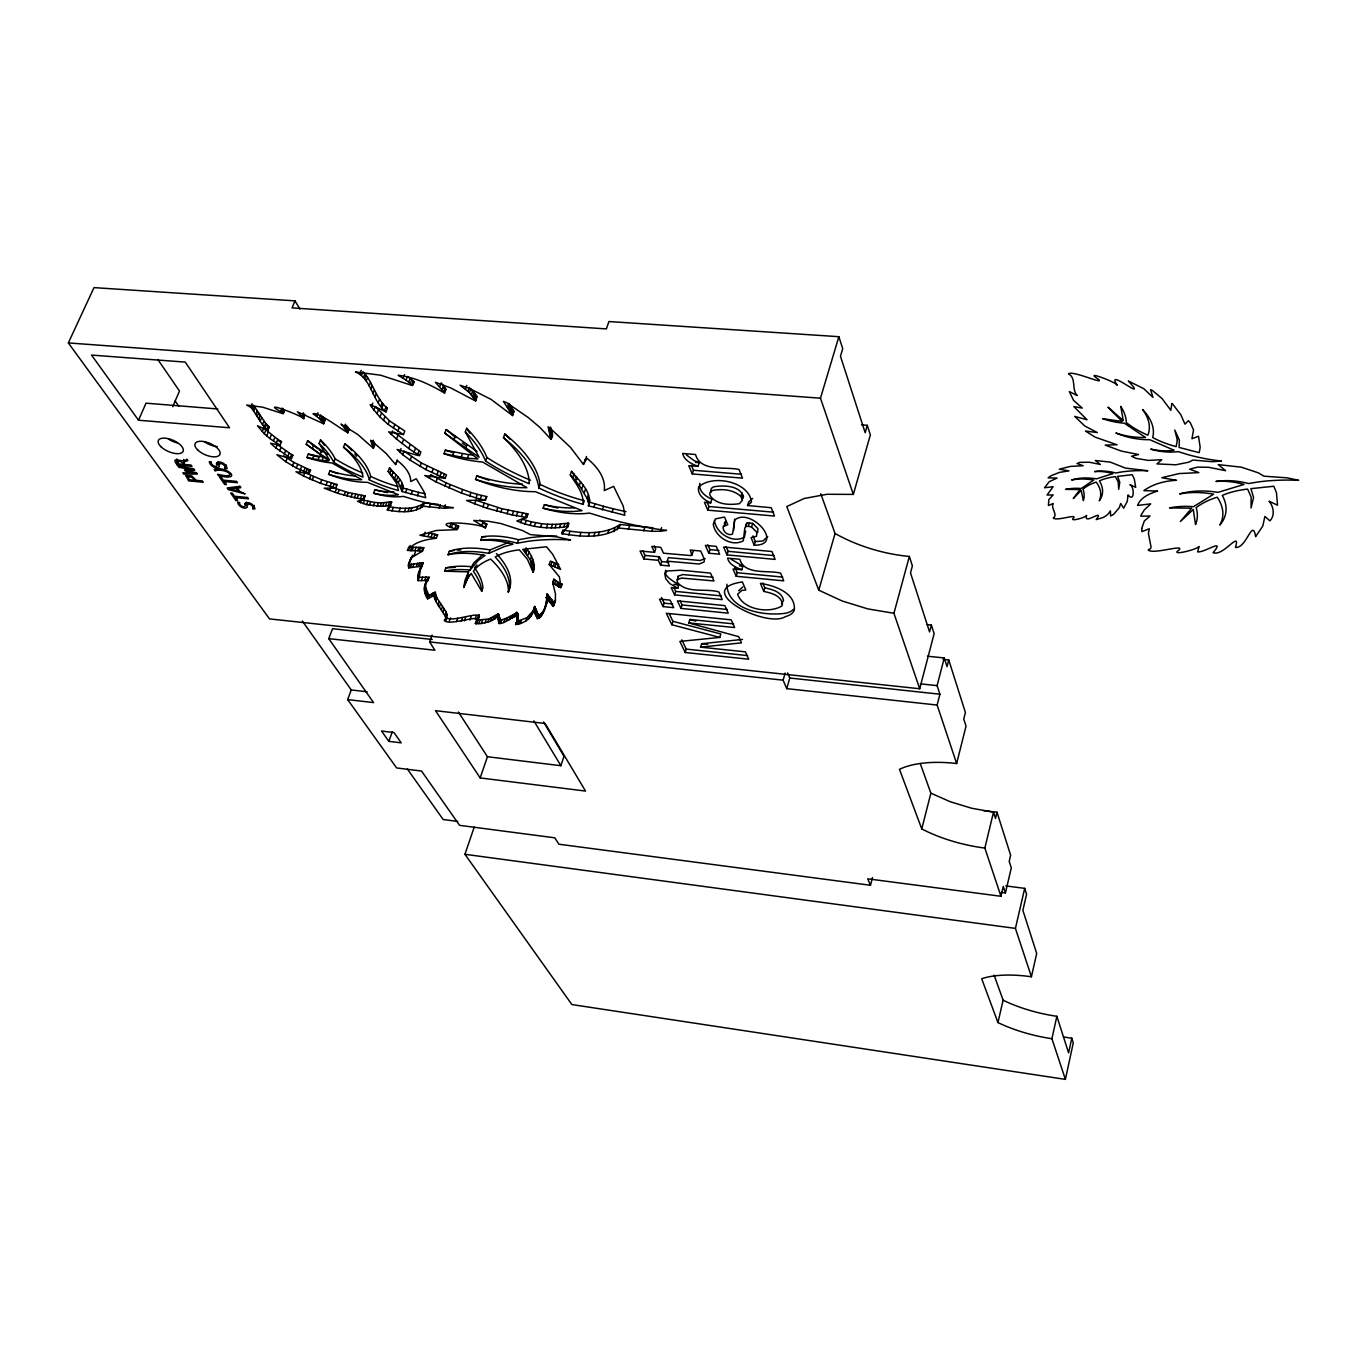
<?xml version="1.0" encoding="UTF-8"?>
<svg xmlns="http://www.w3.org/2000/svg" width="1367" height="1367" viewBox="0 0 1367 1367"><rect width="100%" height="100%" fill="white"/><g stroke="black" fill="none" stroke-linecap="round" stroke-linejoin="round"><path stroke-width="1.5" d="M665.883 570.227C660.927 578.053 688.319 587.417 673.931 584.29M745.664 531.131L744.4 537.18C732.763 543.81 716.12 533.301 714.411 520.519M734.626 519.17L733.635 530.481M418.046 580.633L419.276 577.301L429.153 577.216L427.922 580.565L418.046 580.633L418.422 573.303L422.078 566.194L408.682 567.869L408.477 564.468L412.561 555.173M510.062 439.285A116.11 56.987 21.7 0 0 504.782 434.022L503.466 437.645A117.613 57.448 21.5 0 1 538.82 487.968A130.566 67.923 20.1 0 0 583.077 504.286C583.931 493.197 575.951 483.713 570.278 474.913L571.526 471.307C579.01 480.825 593.158 492.393 588.425 505.79L624.839 515.274L623.249 506.132L613.646 486.362L604.231 490.582C606.145 477.561 596.422 466.027 587.007 458.304L583.453 464.472L570.569 447.453L549.91 427.991L548.116 426.76L550.986 439.337L540.187 427.683L528.448 417.687L506.679 402.684L503.381 401.402L512.557 415.568L491.095 399.403L469.086 388.245L460.081 385.221L469.377 392.551L475.648 401.044L450.888 387.989L435.424 382.264L444.6 393.064L445.984 389.39L441.216 382.811L439.815 386.485M419.276 577.301L420.746 566.98L418.422 573.303M408.682 567.869L409.741 561.102L412.116 557.275L422.523 551.055L423.787 547.671L408.733 547.039L407.469 550.423L422.523 551.055M537.094 618.755L537.983 614.125L534.565 606.452L533.933 610.28C539.35 631.742 547.671 602.317 546.988 594.03L554.404 603.018L555.549 600.01L553.259 606.384L545.826 597.413M544.459 610.383L547.501 599.207L546.339 602.591M507.413 407.127L508.763 403.453L513.941 411.279L512.557 415.568M516.436 623.198C520.263 606.794 506.251 625.283 498.596 623.403L499.741 620.105C510.831 619.131 524.176 602.779 515.598 624.514C523.561 623.677 532.464 618.38 533.403 609.819M427.615 598.831L428.828 595.516L435.236 592.219L434.022 595.534L427.615 598.831C422.693 592.219 423.616 583.162 429.153 577.216M428.828 595.516L425.65 587.485L425.684 583.008M560.521 587.913L561.683 584.495L553.874 579.164L552.695 582.581L559.035 587.109L561.051 587.229L559.393 576.857L549.175 564.554L550.354 561.102L558.556 564.503L557.377 567.954M588.425 505.79L589.912 499.963M534.189 608.845L534.565 606.452M699.853 483.252C698.076 490.89 705.645 496.597 711.882 499.177L710.72 502.834L704.432 502.287L707.816 510.164L774.491 516.043L771.227 507.721L747.544 505.534L748.689 501.86L752.636 498.408M498.596 623.403L499.929 618.943L498.357 613.698L488.873 618.978L476.177 620.191M499.741 620.105L499.929 618.943M224.94 468.437C226.563 464.079 216.123 460.645 219.369 466.694C216.533 469.923 209.715 465.669 209.254 461.67L211.321 461.841C210.159 465.993 219.677 468.932 216.482 463.157C219.711 459.808 226.751 464.267 227.11 468.625L224.94 468.437L226.375 465.036M553.259 606.384L555.361 599.874L555.48 593.962L552.695 582.581M498.357 613.698L497.195 617.03L490.223 621.421L481.321 623.557L475.015 623.489C488.173 610.707 449.384 627.299 444.207 620.345L446.103 618.773L445.539 616.654L435.663 601.172L434.022 595.534M477.732 620.105C486.584 607.102 451.383 624.309 445.403 617.081M463.703 587.468L468.83 575.114L463.703 587.468L465.105 580.001L468.727 571.884L444.634 571.201L445.864 567.835L455.16 567.39M464.9 584.119L468.505 571.355M252.861 508.78C254.467 504.611 244.385 501.296 247.41 507.089C244.625 510.096 238.046 506.132 237.585 502.236L239.601 502.424C238.422 506.371 247.649 509.225 244.659 503.705C247.837 500.561 254.621 504.713 254.98 508.968L252.861 508.78L254.228 505.431M474.229 827.086L464.934 854.29L571.867 1004.557L1065.389 1079.383L1073.266 1042.918L1071.779 1038.202L1063.441 1036.972M1071.779 1038.202L1068.601 1052.88L1056.862 1016.296A76.039 29.083 13 0 1 1003.122 1000.183L994.082 975.081M1065.389 1079.383L1051.924 1038.715L1056.862 1016.296M1051.924 1038.715A76.364 28.587 13.1 0 1 997.944 1022.55L981.694 978.755A76.364 28.587 13.1 0 1 1031.419 976.756L1036.699 953.448L1022.875 910.319L1026.583 894.326L1024.703 888.362L1005.804 885.901M1031.419 976.756L1015.425 928.398L1024.703 888.362M997.944 1022.55L1003.122 1000.183M1001.208 892.378L1005.411 892.924L1011.307 867.925L1009.205 861.347L1010.64 855.264L997.004 812.22L983.249 810.563M302.329 621.011L351.268 689.959L347.645 699.579L396.635 767.946L421.549 771.056L459.585 825.343L554.78 837.817L558.864 844.208L870.471 885.269L867.72 878.827L1000.952 896.274L1003.275 886.431L1005.411 892.924M997.004 812.22L995.501 818.44L993.501 812.203L971.595 808.222L950.287 801.745L930.876 793.168L920.35 763.794M1000.952 896.274L984.855 848.053L993.501 812.203M984.855 848.053A89.163 39.096 13.8 0 1 921.768 828.932L899.469 769.313A89.163 39.096 13.8 0 1 956.644 763.521L966.025 726.116L963.752 719.042L965.41 712.515L948.749 659.936L943.076 659.355M743.135 498.015L743.511 496.546C739.803 485.319 723.707 485.165 713.967 486.755A11.056 5.758 18 0 0 711.336 492.035M921.768 828.932L930.876 793.168M956.644 763.521L937.13 705.047L939.915 694.214L937.096 685.636L944.255 657.954L927.373 656.211M948.749 659.936L947.023 666.618L944.255 657.954M299.886 309.027L295.016 300.86L93.998 287.617L68.35 342.929L269.521 618.909L919.701 688.763L934.139 633.69L931.371 625.061L927.151 624.634M870.471 885.269L872.488 877.563M931.371 625.061L929.56 631.896L910.507 572.91L912.387 565.904L909.363 556.437A105.208 56.525 15.6 0 1 835.066 533.489L820.764 493.743M919.701 688.763L893.933 613.287L909.363 556.437M893.933 613.287L867.891 608.913L842.311 601.036L818.765 590.168L786.777 506.559L804.309 498.459L827.018 494.273L853.333 494.41L870.369 434.894L867.293 425.325L861.5 424.881M937.13 705.047L786.726 688.643L789.784 678.015L787.631 672.923M818.765 590.168L835.066 533.489M867.293 425.325L865.174 432.707L840.466 356.257L842.721 348.688L838.86 336.692L608.93 321.535L606.367 328.9L292.06 307.9L295.016 300.86M786.726 688.643L783.103 680.168L785.171 673.06M853.333 494.41L820.473 398.19L838.86 336.692M763.794 591.433L760.428 583.35C774.303 585.537 795.884 592.646 794.347 610.024A30.552 14.952 16.8 0 1 785.461 616.585C766.955 628.991 690.318 589.655 742.349 581.915L745.801 589.98L741.717 590.493L737.616 594.252C742.947 609.802 769.16 613.868 781.958 605.923L782.471 603.924C781.001 595.414 771.022 592.919 763.794 591.433L764.837 587.895L762.837 583.025M726.902 584.239C727.193 610.502 765.64 616.62 786.486 613.082A30.518 14.986 16.8 0 0 793.561 609.323M747.048 522.997L744.793 528.294L743.306 540.785C731.653 547.398 715.009 536.923 713.266 524.142L715.471 518.879L724.51 517.051L727.774 524.808L723.297 526.107C721.947 530.994 727.859 536.308 732.507 534.104L734.745 520.007C750.483 506.61 785.529 545.501 754.191 545.194L751.081 537.59L756.566 536.24L756.771 532.156L751.542 527.047L752.653 523.407L747.048 522.997L745.904 524.655M742.486 639.431L701.63 643.72L700.57 647.138L745.425 651.854L748.706 659.219L685.192 652.486L679.86 641.413L719.794 637.415L720.836 633.98L672.906 621.319L669.232 613.646M741.837 569.731C736.249 567.595 728.97 564.588 727.603 558.129L739.803 559.274C744.537 575.558 768.664 569.817 780.642 573.166L783.735 580.855L736.181 576.276L733.054 568.997L741.837 569.731L742.913 566.16L730.918 559.12M754.191 545.194L755.285 541.571L752.961 535.864M745.938 526.637L748.347 526.261L749.458 522.621M736.181 576.276L737.274 572.739L734.933 567.271M727.005 554.899L723.639 547.039L771.945 551.516L775.123 559.411L727.005 554.899L728.115 551.328L726.099 546.595M740.846 496.443C733.583 489.608 722.22 488.634 712.805 490.428A11.073 5.741 18 0 0 710.174 495.691C716.24 504.713 729.636 505.226 739.41 503.671L742.384 500.219L740.846 496.443L741.991 492.769M742.161 499.297L743.306 495.623M708.824 553.208L705.372 545.348L716.205 546.356L719.623 554.216L708.824 553.208L709.951 549.637L707.884 544.92M700.57 647.138L741.461 642.866L738.71 636.68L688.763 622.942L689.839 619.49L733.618 623.865M685.192 652.486L686.251 649.103L681.808 639.859M724.766 525.048L725.894 521.408L724.425 522.484L724.647 526.124M705.184 558.522L700.194 560.487L668.326 557.651L667.199 561.171L669.437 565.972L660.569 565.118L658.313 560.333L643.857 558.949L640.029 550.986L654.554 552.353L651.769 546.458L660.722 547.296L663.473 553.191L690.369 555.549L691.839 555.207L693.359 550.713M707.816 510.164L708.96 506.525L706.944 501.792M719.794 637.415L671.829 624.736L672.906 621.319M680.971 608.4L677.417 600.865L724.92 605.615L728.269 613.168L680.971 608.4L682.048 604.949L680.288 601.172M678.835 584.615L677.793 588.271L671.163 587.622L674.597 594.884L722.254 599.617L718.854 591.928C705.919 588.032 686.815 594.081 677.229 582.137L677.981 576.344L682.748 574.567L712.976 577.216M674.597 594.884L675.708 591.415L673.982 587.776M663.08 606.606L659.458 599.088L670.12 600.147L673.692 607.666L663.08 606.606L664.191 603.155L661.474 597.499M660.569 565.118L661.696 561.598L659.441 556.796L645.002 555.429L642.712 550.645M686.354 454.903L694.18 460.662L699.203 462.661L698.024 466.369C691.873 464.045 684.149 460.525 682.646 453.468L695.547 454.51C700.331 472.247 726.082 466.403 739.017 469.479L742.503 478.142L692.283 473.939L693.462 470.248L691.36 465.31M654.554 552.353L655.699 548.816L654.315 545.86M658.313 560.333L659.441 556.796M643.857 558.949L645.002 555.429M651.751 531.319L652.913 527.765L620.14 524.501C603.718 535.539 581.385 533.198 562.879 530.054L561.666 533.574C580.189 536.718 602.505 539.076 618.961 528.055L651.751 531.319L660.432 531.233L661.594 527.645M643.703 530.874L644.865 527.303M458.406 712.053L487.438 756.737L560.897 765.708L564.007 756.241L543.553 721.998M628.359 529.473L629.538 525.919M617.132 529.661L618.311 526.107M618.961 528.055L620.14 524.501M607.768 533.403L608.947 529.866M613.68 531.66L614.86 528.123M598.182 535.386L599.378 531.848M611.989 512.369L613.185 508.797L626.035 511.685M588.374 536.12L589.57 532.6M602.334 509.857L603.548 506.286L613.185 508.797M593.876 535.898L595.072 532.378M579.779 535.967L580.958 532.447M593.774 507.362L594.987 503.791M546.168 604.641L547.313 601.275M545.587 606.555L546.749 603.189M548.355 600.216L549.517 596.832M548.782 600.694L549.927 597.311M554.609 583.948L555.788 580.531M583.077 504.286L584.29 500.715A130.463 68.042 20.1 0 1 540.068 484.396A117.528 57.551 21.5 0 0 504.782 434.022M550.303 602.591L551.448 599.224M556.369 585.349L557.531 581.932M551.055 603.548L552.217 600.164M588.699 503.534L587.161 498.528L588.374 494.939M557.668 586.238L558.83 582.82M552.046 604.966L553.191 601.583M559.035 587.109L560.197 583.692M588.203 501.672L589.416 498.101M553.755 605.718L554.899 602.334M561.051 587.229L562.213 583.812M526.654 517.444L512.249 514.983L487.096 508.268L474.657 503.774L475.921 500.271L501.997 508.763L527.884 513.924L526.654 517.444L516.829 520.93C531.438 527.252 547.945 529.183 563.717 527.047L564.93 523.527L568.997 523.322L567.783 526.842L561.666 533.574M534.753 612.091L535.898 608.742M524.911 551.345L526.107 547.894C531.114 554.575 536.496 563.888 533.198 572.363L530.293 559.821L522.724 549.363L546.492 546.766L552.729 554.353L560.607 569.39L550.867 565.152L552.046 561.7M535.112 612.997L536.257 609.648M535.283 613.441L536.428 610.092M562.64 534.036L563.836 530.533M587.161 498.528L579.3 485.473L580.548 481.868M535.505 614.313L536.667 610.964M535.864 615.218L537.026 611.869M480.159 777.926L435.509 710.669L545.16 723.485L585.52 791.066L480.159 777.926L487.438 756.737M563.717 527.047L566.827 526.363L568.04 522.843M553.293 566.228L554.472 562.777M536.496 616.585L537.641 613.236M536.838 617.474L537.983 614.125M554.951 566.861L556.147 563.426M581.795 488.771L583.043 485.182M537.744 618.687L538.888 615.338L542.118 612.894L545.621 607.016M538.701 618.277L539.845 614.945M539.35 617.696L540.495 614.364M546.51 597.84L547.671 594.457M540.973 616.244L542.118 612.894M568.775 534.941L569.988 531.438M542.221 614.62L543.383 611.271M547.398 598.797L548.543 595.397M543.229 612.894L544.391 609.528M553.054 584.393L553.874 579.164M584.273 492.701L585.503 489.113M555.002 527.867L556.215 524.364L564.93 523.527M579.3 485.473L572.807 477.544L574.055 473.939M525.782 621.045L526.927 617.713L533.591 610.297M559.462 527.577L560.675 524.074M575.678 480.842L576.925 477.237M528.944 618.585L530.088 615.253M531.08 616.073L532.241 612.724M583.453 464.472L585.486 459.244L584.7 460.85M532.429 613.646L534.309 608.042M585.281 460.132L586.546 456.493M533.933 610.28L535.095 606.914M534.241 611.169L535.386 607.819M514.368 616.654L515.53 613.322M515 616.073L516.589 612.074M515.906 615.868L517.068 612.536M546.492 527.799L547.706 524.279L556.215 524.364M516.282 616.329L517.427 612.997M532.874 568.347L534.053 564.913M516.521 617.201L517.666 613.868M516.692 617.645L517.854 614.313M533.164 570.62L534.36 567.185M516.88 618.089L518.025 614.757M516.965 618.516L518.127 615.184M516.982 619.336L518.144 616.004M515.598 624.514L517.922 619.166M516.008 623.865L518.298 617.269M516.897 624.394L518.042 621.062L526.927 617.713M551.243 527.867L552.456 524.364M518.657 624.035L519.802 620.703M520.28 623.574L521.425 620.242M660.432 531.233L666.6 530.413A245.154 132.257 20.1 0 1 606.401 518.23L589.519 513.086A75.783 38.191 20.2 0 1 543.126 508.199L544.374 504.662A73.972 37.319 20.3 0 0 574.413 507.875M503.757 622.344L504.919 619.029M527.85 555.361L529.063 551.926M506.2 621.404L507.362 618.089M540.512 527.235L541.742 523.732L547.706 524.279M508.9 620.122L510.045 616.807M530.293 559.821L531.49 556.386M510.13 619.422L511.292 616.09M512.181 618.226L513.343 614.911M531.49 562.726L532.686 559.291M513.428 617.525L514.59 614.193M532.105 565.084L533.301 561.649M303.166 417.687L304.602 414.15L303.782 418.661L297.408 411.826L323.689 423.787L319.246 418.422L313.009 413.757C321.655 411.382 363.605 447.829 341.032 424.095L357.744 434.467L373.379 448.325L370.662 440.277L371.875 441.08L386.212 453.554L395.593 464.541L397.319 460.542C403.812 465.634 410.732 472.709 410.732 481.509L416.286 478.74L423.992 491.693L425.786 497.725L402.052 491.539L398.361 482.927L388.16 471.325L389.492 467.822C394.773 474.315 406.324 482.09 402.052 491.539M396.943 461.038L397.301 459.995L395.593 464.541M530.208 525.355L531.438 521.852L541.742 523.732M498.767 622.258L497.759 618.004L498.921 614.689M498.22 619.319L499.382 616.004M477.032 564.981A107.292 49.69 18.9 0 0 474.571 567.92A95.4 43.129 20.9 0 1 482.927 587.913L481.731 591.262A95.468 43.043 20.9 0 0 473.358 571.303A107.361 49.588 18.8 0 1 490.633 559.103A89.744 40.907 20.6 0 1 508.302 592.15L509.481 588.784A89.675 40.976 20.6 0 0 509.481 585.486M498.682 621.028L499.844 617.713M499.348 623.489L500.51 620.174M534.377 526.278L535.591 522.775M500.578 623.284L501.723 619.986M526.073 552.849L527.286 549.397M484.943 622.976L486.122 619.678M520.81 522.69L522.04 519.187L531.438 521.852M551.191 437.543L552.473 433.886L550.559 427.153L549.261 430.81M550.986 439.337L552.473 433.886M551.345 438.841L552.644 435.184M487.711 622.275L488.873 618.978M525.612 517.119L526.842 513.616M526.073 517.751L527.884 513.924M485.832 536.701A57.397 26.862 19.8 0 0 481.987 536.872L480.74 540.324A58.832 27.511 19.7 0 1 517.341 543.212L518.554 539.76L528.961 537.863A173.677 80.499 18.1 0 1 556.677 536.018M490.223 621.421L491.385 618.106M524.979 524.005L526.21 520.502M538.82 487.968L540.068 484.396M492.564 620.43L493.726 617.115M494.751 619.336L495.913 616.021M475.972 622.668L477.134 619.371M477.613 618.157L478.792 614.86M475.819 623.745L476.98 620.447M477.237 621.131L479.219 614.911M476.673 623.83L477.835 620.533M516.418 515.82L517.666 512.317M478.775 623.813L479.937 620.515M481.321 623.557L482.5 620.259M549.619 432.16L550.918 428.503M521.493 516.487L522.741 512.984M550.303 434.843L551.602 431.186M550.405 435.492L551.704 431.835M507.02 513.753L508.268 510.25M469.94 620.105L471.119 616.807M475.135 619.046L476.314 615.748M512.249 514.983L513.496 511.48M461.345 621.302L462.524 618.004M500.732 512.266L501.997 508.763M464.404 620.874L465.583 617.594M453.998 550.542A72.554 33.321 19.7 0 0 449.299 551.362L448.051 554.763A71.443 32.825 19.7 0 1 488.856 553.362L490.087 549.927L508.883 542.238M449.35 621.114L450.529 617.833M444.634 571.201A70.486 31.919 19.6 0 1 469.958 570.073L473.614 563.05L482.876 554.558M449.709 526.876L450.99 523.424L457.825 525.731L458.646 526.107L457.381 529.559C422.523 519.392 479.373 522.809 485.148 527.867L486.806 524.108L479.766 519.99M465.344 583.606L466.557 580.257M485.148 527.867L486.806 524.108M456.612 621.472L457.791 618.192M496.529 511.121L497.793 507.618M442.976 612.16L444.155 608.879L436.876 597.875L435.236 592.219M484.619 500.202L486.737 496.58L485.473 500.1L466.472 500.442L474.657 503.774M482.927 506.849L484.191 503.364M444.924 615.338L446.12 612.04L444.155 608.879M445.539 616.654L446.12 612.04M445.181 620.003L446.736 613.373M445.813 619.456L447.009 614.227M445.813 620.738L446.992 617.457M487.096 508.268L488.361 504.765M485.558 527.577L481.714 525.441L482.961 521.989M508.353 408.562L509.686 404.888M445.146 478.382L425.838 469.633L410.185 460.149L402.667 454.664L404.017 451.127L421.378 462.969L446.462 474.862L445.146 478.382L424.744 475.511L436.005 481.936L461.345 493.026L476.024 497.913L477.305 494.41L486.737 496.58M437.936 604.846L439.132 601.548M388.826 741.341L381.53 731.037L393.969 732.541L401.197 742.845L388.826 741.341L392.312 731.789M509.447 409.98L510.797 406.307M509.925 410.681L511.258 407.024M439.354 607.119L440.55 603.821M510.865 412.116L512.198 408.443M476.024 497.913L480.244 499.04L481.526 495.52M511.6 413.517L512.933 409.861M432.211 639.466L332.54 628.717L328.746 638.645L434.911 650.231L429.614 641.926L432.057 635.177M441.319 609.887L442.515 606.589M512.608 414.936L513.941 411.279M428.606 598.011L429.819 594.696M454.835 528.687L456.1 525.253M431.408 596.354L432.621 593.039M456.561 529.183L457.825 525.731M428.059 536.377L429.323 532.976L437.594 534.873L436.329 538.273L419.891 535.249L436.398 530.464L456.732 529.661L458.646 526.107M543.126 508.199A74.04 37.251 20.3 0 0 582.017 510.592L535.334 491.676A95.075 48.153 21.1 0 1 475.511 479.39L476.81 475.836A97.006 49.246 21.3 0 0 522.382 484.106M469.701 495.982L470.983 492.479L477.305 494.41M433.493 595.704L434.706 592.389M434.125 596.371L435.338 593.073M434.33 598.062L435.543 594.748M434.603 598.934L435.817 595.619M503.466 437.645A116.195 56.884 21.7 0 1 529.268 483.747A146.713 76.706 20.5 0 1 485.593 461.055L486.908 457.484A124.226 60.37 22.2 0 0 466.643 428.281L465.31 431.904L479.099 457.262L444.788 433.151L446.155 429.563L477.032 451.486M435.663 601.172L436.876 597.875M425.53 584.239L426.76 580.907M424.197 588.716L425.41 585.384M424.454 586.34L427.666 579.164M424.419 590.817L425.65 587.485M461.345 493.026L462.627 489.523L446.12 482.91L430.759 474.674L429.443 478.194M425.086 593.005L426.299 589.69M425.735 595.192L426.965 591.894M451.418 527.474L452.682 524.039M426.76 597.447L427.974 594.132M757.66 532.6L757.882 528.516L752.653 523.407M417.96 576.071L419.208 572.739M421.617 566.878L423.326 562.845L409.929 564.52M465.583 448.444L466.916 444.856M417.806 578.924L419.037 575.592M438.38 504.372L424.488 502.748C414.577 510.352 400.155 508.541 388.621 506.627L387.305 510.045C398.839 511.959 413.261 513.804 423.189 506.217L444.155 508.302L445.437 504.833M433.766 537.624L435.031 534.207M421.429 580.445L422.659 577.113M468.71 454.681L445.317 450.17L443.985 453.724L467.394 458.253L468.71 454.681L472.931 454.955M424.829 580.24L426.06 576.908M423.873 535.625L425.154 532.207M412.817 567.015L414.064 563.665M419.327 550.662L420.592 547.278M475.374 399.694L476.741 396.02L469.257 387.493L467.89 391.167M475.613 400.394L476.741 396.02M475.648 401.044L476.98 396.72M444.822 486.413L446.12 482.91M421.634 551.533L423.787 547.671M416.491 566.365L417.738 563.016M439.046 508.028L440.328 504.56M418.507 566.211L419.754 562.845M448.957 488.07L450.256 484.55M420.523 566.041L421.771 562.691M431.22 536.958L432.485 533.54M461.089 457.33L462.405 453.759M436.005 481.936L437.32 478.433M469.377 392.551L470.761 388.877M410.613 550.73L411.86 547.347M412.065 550.73L413.33 547.347M439.969 476.263L441.285 472.743M453.724 439.747L455.074 436.158M429.255 507.123L430.537 503.671M471.307 394.704L472.674 391.03M408.477 564.468L410.937 557.719M408.357 566.109L409.604 562.76M414.885 550.611L416.149 547.227M472.692 396.105L474.059 392.432M414.098 555.515L415.363 552.148M443.113 477.459L444.429 473.939M473.272 396.823L474.639 393.149M410.373 567.442L411.621 564.093M473.768 397.541L475.135 393.867M452.614 455.843L453.929 452.289M474.264 398.258L475.631 394.585M417.789 550.593L419.054 547.21M416.576 509.806L417.858 506.354M431.869 472.521L433.185 469.001M420.165 508.627L421.463 505.175M465.463 389.117L466.848 385.443M422.164 507.277L423.462 503.825M423.189 506.217L424.488 502.748M408.955 548.851L410.22 545.467M436.893 474.93L438.209 471.41M407.981 511.514L409.28 508.063M425.838 469.633L427.17 466.113M410.664 511.155L411.963 507.704M417.448 495.828L418.746 492.359L425.427 493.863M442.156 389.356L443.54 385.699M417.67 454.374L419.02 450.837M402.667 454.664L397.113 449.47L417.482 455.365L419.498 455.536L420.848 451.981L393.969 432.092M443.762 391.526L445.164 387.869M405.555 492.547L406.87 489.078M399.027 511.6L400.326 508.165M420.045 466.489L421.378 462.969M404.495 511.685L405.811 508.234M411.159 494.188L412.458 490.719L418.746 492.359M387.955 510.352L391.338 501.774L390.672 505.534L387.305 510.045M398.361 482.927L399.694 479.441M410.185 460.149L411.535 456.612M400.651 486.755L401.983 483.269M419.498 455.536L414.03 452.067L415.38 448.513M391.936 510.95L393.252 507.516M401.573 488.822L402.889 485.336M402.035 490.035L403.35 486.567M332.796 487.643L348.192 492.547L365.092 495.931L363.759 499.365L357.488 501.313L366.612 504.645L380.214 506.268L381.53 502.834L391.338 501.774M392.021 475.186L393.354 471.683M380.214 506.268L382.606 506.268L383.922 502.834M394.653 478.194L396.003 474.708M382.606 506.268L385.426 506.063L386.741 502.629M396.498 480.364L397.831 476.861M414.03 452.067L408.733 448.496L410.083 444.941M385.426 506.063L388.091 505.687L389.407 502.253M408.733 448.496L396.515 439.08L397.882 435.526M373.345 505.875L374.661 502.458L381.53 502.834M403.436 434.603L404.803 431.049L389.458 420.797L375.429 406.546L374.011 410.134L379.992 417.038L388.074 424.368L403.436 434.603L388.604 431.835L396.515 439.08M377.189 506.234L378.505 502.8M389.954 473.033L391.287 469.53M402.001 443.557L403.368 440.003M399.677 452.101L401.027 448.564M363.417 499.57L365.092 495.931M363.178 503.757L364.493 500.322L374.661 502.458M410.305 383.461L411.706 379.804L407.451 376.472L406.033 380.111L412.663 385.511L414.081 381.854L411.706 379.804M393.406 428.059L394.79 424.488M391.27 434.518L392.654 430.964M411.997 384.793L413.398 381.154M361.503 375.31L362.956 371.67C373.191 382.401 375.771 398.583 387.391 408.272L385.99 411.86C372.2 401.42 371.944 379.086 355.471 371.927L380.727 375.224L412.065 385.46L414.081 381.854M366.612 504.645L367.945 501.228M444.155 508.302L453.4 507.653A157.427 78.5 22.1 0 1 414.423 499.724L403.333 496.358A49.793 23.786 21.9 0 1 373.567 493.214L374.9 489.762A48.614 23.256 22 0 0 393.816 491.847M397.831 431.118L399.215 427.546M369.346 505.243L370.662 501.826M403.145 378.266L404.564 374.609M335.752 488.002L320.408 483.286L303.525 475.989L304.909 472.572L321.758 479.851L337.102 484.567L335.752 488.002L324.15 488.19L337.871 493.35L357.129 498.323L358.462 494.888M388.074 424.368L389.458 420.797M357.129 498.323L360.41 498.75L361.742 495.315M360.41 502.885L361.742 499.468L364.493 500.322M388.16 471.325L396.276 482.927L398.549 490.548A84.925 41.403 22 0 1 369.329 479.868L370.662 476.399A77.543 36.294 22.7 0 0 344.877 443.694L343.493 447.197A76.535 35.781 22.7 0 1 362.973 477.117A95.143 46.495 22.2 0 1 333.787 462.319A81.883 38.003 23 0 0 319.109 443.455L320.51 439.952A81.832 38.071 23.1 0 1 335.154 458.834A95.075 46.581 22.3 0 0 362.785 473.016M360.41 498.75L363.075 499.16L364.408 495.725M408.699 382.077L410.117 378.437M346.859 495.982L348.192 492.547M381.906 407.742L383.307 404.154M379.992 417.038L381.393 413.466M350.977 496.956L352.31 493.521M384.623 410.493L386.024 406.888M371.995 443.728L373.362 440.191M372.627 445.454L373.994 441.917M372.73 445.864L374.114 442.344L374.934 444.48L373.379 448.325M383.426 420.438L384.828 416.85M373.379 447.18L374.746 443.643M354.395 497.776L355.745 494.341M378.215 402.838L379.633 399.249M344.091 495.23L345.441 491.795M377.002 413.603L378.403 410.015M380.709 406.341L382.128 402.752M370.833 389.544L372.251 385.921M332.882 487.233L334.231 483.815M372.901 393.73L374.319 390.125M335.103 492.428L336.453 488.993M374.951 397.25L376.369 393.645M374.011 410.134L371.431 406.648L372.849 403.06M337.871 493.35L339.221 489.933M345.373 429.528L346.791 425.991L349.081 429.153L347.696 433.083M345.714 429.99L347.133 426.453M373.567 493.214A48.648 23.205 22 0 0 398.395 494.717L367.398 482.312A62.164 29.732 22.5 0 1 328.576 474.281L329.943 470.829A63.378 30.382 22.6 0 0 355.369 476.024M333.787 462.319L335.154 458.834M346.398 430.895L347.816 427.358M366.185 381.051L367.62 377.429M325.944 485.234L327.294 481.799M346.962 431.784L348.363 428.264M347.679 432.69L349.081 429.153M369.09 386.024L370.525 382.418M330.113 486.515L331.463 483.081M329.601 490.394L330.951 486.96M359.726 373.994L361.178 370.354M320.408 483.286L321.758 479.851M363.451 377.446L364.904 373.823M343.92 427.717L345.321 424.18M344.604 428.623L346.005 425.086M364.647 378.898L366.083 375.259M303.525 475.989L295.938 471.769L309.147 473.648L310.531 470.197L293.82 462.422L283.789 455.877M309.42 478.928L310.805 475.511M318.015 459.876L319.4 456.407L323.449 457.005L322.065 460.491L306.943 457.535L308.327 454.066L319.4 456.407M319.109 443.455L329.413 459.842L320.322 454.117L321.706 450.632L307.643 440.738L306.242 444.224L328.798 460.935L322.065 460.491M312.172 480.022L313.539 476.587M321.535 420.66L322.954 417.123L321.997 416.234L320.579 419.772M321.946 421.121L322.954 417.123M322.304 421.566L323.723 418.046M322.646 422.027L323.364 417.584M320.322 454.117L312.274 448.496L313.675 445.01M322.475 422.984L323.894 419.447L325.107 420.25L323.689 423.787M309.147 473.648L303.679 471.376L305.063 467.941M323.432 422.933L324.85 419.396L324.064 418.49M323.62 423.377L324.85 419.396M305.712 472.264L307.097 468.83M312.547 458.919L313.932 455.45M307.797 473.033L309.181 469.599M316.597 416.234L318.033 412.697M303.679 471.376L296.314 467.924L297.698 464.472M319.246 418.422L320.681 414.885M300.33 469.804L301.714 466.369M299.1 473.529L300.484 470.094M296.314 467.924L285.771 461.704L287.173 458.253M287.788 456.441L289.189 452.99L277.347 444.531L275.929 448L291.461 458.697L292.863 455.245L289.189 452.99M290.231 457.945L291.649 454.493M292.418 465.857L293.82 462.422M284.216 454.117L285.618 450.666M302.039 416.32L303.474 412.783M277.774 439.388L281.517 441.644L280.098 445.112L276.356 442.857L277.774 439.388L263.677 428.076L262.242 431.562M279.671 450.905L281.072 447.453M276.356 442.857L269.812 438.499L271.23 435.031M281.739 412.492L280.662 411.621L282.115 408.101L283.191 408.972L281.739 412.492C285.002 416.457 285.225 404.598 282.866 413.347M273.383 440.875L274.801 437.406M264.241 426.931L265.676 423.445L253.425 405.042L251.955 408.545L262.481 424.693L267.847 430.468L269.299 426.982L265.676 423.445M265.061 427.82L266.497 424.334M235.876 500.459L230.733 493.094L232.407 493.248L234.526 496.272L247.598 497.485L248.521 498.801L235.449 497.588L237.55 500.612L235.876 500.459L237.26 497.11M269.812 438.499L264.309 433.766L265.745 430.297M266.924 429.58L268.359 426.094M267.146 430.195L269.299 426.982M266.65 435.953L268.086 432.485M258.688 418.883L260.14 415.38M260.14 421.121L261.593 417.618M262.481 424.693L263.934 421.207M252.775 409.451L254.245 405.948M253.852 410.818L255.304 407.315M224.684 484.431L219.438 476.929L221.129 477.083L223.282 480.159L236.457 481.355L237.397 482.688L224.222 481.492L226.375 484.584L224.684 484.431L226.085 481.064M255.919 413.979L257.372 410.476M257.167 416.217L258.636 412.714M251.955 408.545L250.622 407.178L252.109 403.675M691.839 555.207L690.25 550.047L700.707 551.021L704.415 559.291L704.073 562.059L699.084 564.024L667.199 561.171M215.115 470.744L214.175 469.394C226.734 465.344 244.044 481.799 218.532 475.648L217.592 474.298C239.977 479.663 227.264 467.719 215.115 470.744L216.55 467.36M447.299 615.492L446.377 616.722M183.161 464.353C182.751 460.662 173.353 459.073 177.949 463.891L183.161 464.353L184.613 460.987L183.571 459.517M177.283 465.088C169.44 454.579 183.127 464.148 186.835 459.158L187.86 460.594L184.015 461.824L183.896 463.225L184.801 464.507L191.021 465.053L191.978 466.386L177.283 465.088L178.735 461.721L176.753 458.97M172.669 406.734L179.504 391.03L157.803 359.47M138.511 420.216L91.521 355.078L185.263 362.101L229.519 427.768L138.511 420.216L146.03 403.18L217.797 408.972M767.741 536.513L762.889 541.007L755.285 541.571M478.894 616.807L477.647 618.755M738.676 590.732L742.777 586.973M469.958 570.073L478.228 560.47L485.063 555.463A72.605 33.252 19.7 0 0 448.051 554.763M421.925 564.861L423.326 562.845M467.617 578.497L471.205 573.405L481.731 591.262M426.436 582.496L427.922 580.565M407.469 550.423C414.269 541.742 425.923 539.487 436.329 538.273M781.531 603.924L783.513 600.386C782.061 591.877 772.082 589.365 764.837 587.895M390.706 503.415L391.97 502.099M676.87 579.847L681.637 578.07L713.984 580.941L710.498 573.098L680.681 570.227L667.267 570.962L664.755 573.747L665.746 578.737L669.898 583.709L677.793 588.271M747.544 505.534L751.508 502.099C749.15 481.423 712.6 474.144 698.674 486.925C696.914 494.564 704.501 500.271 710.72 502.834M488.856 553.362L504.15 546.646L512.933 544.237A57.431 26.81 19.7 0 0 480.74 540.324M421.292 548.68L422.899 548.15M248.196 504.662L245.462 504.679M388.091 505.687L390.672 505.534M517.341 543.212L527.747 541.332A173.797 80.328 18.1 0 1 570.569 539.965L556.677 536.838L530.328 534.6L522.433 530.516L500.783 523.51L487.916 521.169L473.717 520.468L481.714 525.441M363.725 496.324L364.75 496.153M525.663 514.488L527.303 514.231M335.496 484.772L337.102 484.567M434.826 535.215L437.594 534.873M516.743 621.199L518.042 621.062M219.745 464.421L216.447 464.079M217.199 463.14L218.378 461.619M245.274 503.552L246.453 502.116M308.019 470.043L310.531 470.197M467.394 458.253L477.937 458.953L444.788 433.151M695.513 462.405L699.203 462.661M698.024 466.369L688.763 465.72L692.283 473.939M68.35 342.929L820.473 398.19M693.462 470.248L741.563 474.264M739.41 565.87L742.913 566.16M278.936 441.438L281.517 441.644M280.098 445.112L270.529 443.301L275.929 448M291.581 455.126L292.863 455.245M291.461 458.697L276.852 454.75L285.771 461.704M708.96 506.525L773.517 512.181M709.951 549.637L718.922 550.474M728.115 551.328L774.098 555.6M661.696 561.598L668.788 562.281M737.274 572.739L782.71 577.079M675.708 591.415L721.263 595.909M664.191 603.155L672.667 604.009M682.048 604.949L727.278 609.477M688.763 622.942L734.643 627.538L731.242 619.849L666.293 613.27L671.829 624.736M701.63 643.72L707.747 644.37M686.251 649.103L747.612 655.596M920.333 683.842L937.096 685.636M789.784 678.015L939.915 694.214M429.614 641.926L783.103 680.168M351.268 689.959L367.176 691.805M347.645 699.579L373.567 702.604L328.746 638.645M457.757 821.413L443.181 819.517L407.4 769.074M464.934 854.29L1015.425 928.398M480.244 499.04L485.473 500.1M748.347 526.261L751.542 527.047M689.839 619.49L695.82 621.148M589.638 502.219L603.548 506.286M403.368 488.07L412.458 490.719M482.944 523.288L486.396 524.415M462.627 489.523L470.983 492.479M549.175 564.554L550.867 565.152M283.328 413.791L262.72 407.195L246.675 405.042L250.622 407.178M267.847 430.468L257.492 425.769L264.309 433.766M386.297 407.844L387.391 408.272M385.99 411.86L370.201 404.581L371.431 406.648M566.827 526.363L567.783 526.842M303.782 418.661C301.851 415.705 258.773 399.386 280.662 411.621M442.823 387.51L445.984 389.39M444.6 393.064C430.4 384.776 414.594 377.019 398.156 375.276L406.033 380.111M321.706 450.632L327.772 454.459M306.242 444.224L312.274 448.496M319.126 449.743L322.185 451.93M462.302 442.976L465.446 445.334M307.643 440.738L317.605 448.666M446.155 429.563L455.877 437.73M570.278 474.913L572.807 477.544M389.492 467.822L393.559 473.033M320.51 439.952L324.355 445.249M175.164 400.992L178.787 406.221M571.526 471.307L574.26 475.306M575.182 476.639L576.994 479.287M466.643 428.281L469.821 433.219M533.831 720.836L560.897 765.708M497.195 617.03L497.759 618.004M533.198 572.363L527.44 559.325L519.357 549.842A97.211 45.265 18.9 0 0 495.179 557.018A91.657 41.933 20.7 0 1 508.302 592.15M547.398 597.089L546.988 594.03M677.981 576.344L678.34 578.634M177.505 442.959A13.482 6.117 23.8 0 1 168.107 438.79M343.493 447.197A77.594 36.225 22.6 0 1 369.329 479.868M344.877 443.694A76.484 35.85 22.8 0 1 351.883 450.495M354.839 453.947A76.484 35.85 22.8 0 1 356.616 456.219M318.545 457.005A62.848 30.194 22.9 0 1 308.327 454.066M398.019 486.584A84.857 41.488 22 0 1 370.662 476.399M337.957 473.7A62.113 29.784 22.5 0 1 329.943 470.829M387.63 492.598A49.759 23.837 22 0 1 382.914 491.778M381.325 491.437A49.759 23.837 22 0 1 374.9 489.762M453.143 452.614A96.613 49.315 21.9 0 1 445.317 450.17M443.985 453.724A96.681 49.229 21.8 0 0 482.619 462.046L526.859 487.66A97.091 49.161 21.3 0 1 475.511 479.39M488.942 480.21A95.007 48.255 21.1 0 1 476.81 475.836M465.31 431.904A124.329 60.251 22.2 0 1 485.593 461.055M530.533 480.193A146.611 76.842 20.5 0 1 486.908 457.484M306.943 457.535A62.882 30.142 22.9 0 0 331.959 462.952L361.725 479.68A63.429 30.33 22.6 0 1 328.576 474.281M558.095 508.028A75.732 38.259 20.2 0 1 544.374 504.662M449.299 551.362A71.392 32.893 19.7 0 1 490.087 549.927M445.864 567.835A70.452 31.988 19.7 0 1 471.171 566.69M457.33 550.166A72.554 33.321 19.7 0 1 460.833 549.944M496.392 553.584A91.606 42.001 20.7 0 1 509.481 588.784M481.987 536.872A58.798 27.562 19.7 0 1 518.554 539.76M217.182 446.599A13.499 6.203 23.5 0 1 204.657 441.9M1177.363 440.037L1176.133 446.616A70.127 41.249 10.8 0 1 1152.723 437.56A63.685 36.824 12.6 0 0 1142.556 409.519A62.745 36.362 12.7 0 1 1147.836 435.236A78.346 46.324 11 0 1 1126.34 422.625A66.915 38.789 13.2 0 0 1120.752 406.443L1123.247 420.506L1107.971 407.178L1122.136 421.463L1102.571 418.661A51.433 30.364 12.1 0 0 1124.289 423.189L1145.461 437.457A52.066 30.535 11.9 0 1 1115.848 433.014A51.092 29.92 11.8 0 0 1149.75 439.696L1174.099 450.239A40.19 23.324 11.4 0 1 1150.792 449.111A41.164 23.888 11.3 0 0 1178.149 451.623L1187.342 454.476A129.728 77.509 10.3 0 0 1221.432 461.072L1212.221 461.704L1192.895 460.047L1188.897 462.166L1175.825 464.78L1156.96 463.926L1161.762 459.705L1148.383 460.406L1135.943 458.355L1131.534 456.27L1138.506 454.527L1121.316 451.076L1105.202 445.095L1117.078 444.788L1095.172 437.167L1085.398 431.032L1097.325 432.57L1084.697 425.94L1074.735 416.422L1087.055 419.754L1073.864 406.597L1082.305 408.101L1073.505 400.292L1069.336 391.577L1077.196 395.559C1071.301 389.629 1076.615 377.719 1068.413 373.875C1072.189 369.791 1109.115 386.964 1097.017 378.266C1084.168 370.03 1116.907 382.606 1117.232 385.238C1104.16 365.775 1150.399 404.888 1128.322 381L1143.701 388.621L1152.962 397.37L1150.604 389.698L1152.278 390.398L1162.018 398.498L1170.836 410.322L1171.827 403.419L1172.63 404.085L1180.849 414.731L1184.95 424.146L1188.401 420.694L1190.315 422.813L1193.545 429.921L1191.939 438.722L1198.517 436.278L1200.175 447.436L1199.218 452.648L1179.072 447.453L1179.379 440.02L1174.749 430.058L1177.363 440.037M1141.718 528.551L1141.906 531.626L1149.288 528.756L1148.417 533.557L1151.014 546.732L1150.621 548.543L1148.16 549.927C1152.671 555.002 1186.214 543.434 1178.713 550.2C1169.52 556.284 1197.116 549.654 1199.064 546.441L1197.68 551.909C1204.857 552.661 1225.96 537.368 1213.059 552.661C1223.431 556.899 1240.826 529.08 1235.46 547.466C1246.772 548.526 1252.48 517.341 1255.607 536.684L1262.783 526.073L1264.885 516.436L1269.926 520.878C1275.172 515.547 1273.685 506.491 1269.02 501.211L1277.564 505.192L1276.436 492.581L1273.805 486.242L1250.89 488.668L1253.556 497.4L1251.078 507.977L1251.13 497.024L1247.593 489.096A79.337 43.436 9.6 0 0 1222.32 495.384A73.63 40.873 11.5 0 1 1219.825 525.048A72.143 39.933 11.5 0 0 1217.245 497.195A87.71 47.76 9.7 0 0 1196.159 507.687A76.603 42.257 12 0 1 1195.527 524.586L1193.288 509.498L1180.37 521.528L1191.631 508.234L1169.554 507.892A57.277 31.116 10.8 0 1 1193.528 506.679L1213.623 494.171A58.884 32.278 10.6 0 0 1179.687 493.931A57.944 31.817 10.5 0 1 1217.997 492.359L1243.97 484.448A46.495 25.802 10.2 0 0 1215.929 481.44A47.64 26.451 10.2 0 1 1248.447 483.542L1258.802 481.868A142.886 77.013 9 0 1 1298.65 480.33L1287.167 477.835L1263.911 476.194L1258.341 472.845L1241.321 467.172L1218.219 464.609L1225.652 470.709L1208.872 467.309L1197.577 467.104L1189.632 469.189L1198.876 472.606L1179.123 473.563L1161.847 477.732L1176.457 480.313C1165.009 480.859 1153.218 483.815 1143.871 490.65L1157.576 491.043C1149.801 493.538 1140.659 497.246 1137.532 505.431L1150.706 503.876L1144.282 509.942L1141.291 514.744L1140.779 516.196L1150.023 516.025L1144.316 520.981L1141.718 528.551M1127.929 495.931L1127.279 501.399L1123.623 508.199L1120.701 503.483L1119.3 507.67L1113.524 514.47L1110.585 515.991L1110.397 510.797L1108.945 513.052A36.02 19.839 12.8 0 1 1103.186 517.461L1096.163 519.614C1105.51 507.413 1082.852 526.107 1086.662 515.427C1084.68 517.973 1068.926 522.023 1073.437 518.076C1077.982 513.377 1056.383 521.493 1053.256 517.99C1058.366 515.069 1050.437 508.063 1053.154 503.534L1048.404 505.517L1048.831 499.656L1053.137 494.905L1047.071 495.042L1053.103 486.703L1044.525 487.763L1049.241 481.697L1057.084 478.074L1048.113 477.835L1051.223 475.665L1059.579 472.367L1068.96 470.897L1059.34 469.189L1070.395 466.403L1083.16 465.754L1077.025 463.498L1079.93 462.354L1089.396 462.251L1100.384 464.472L1095.292 460.457L1110.329 462.131L1125.331 468.078L1147.87 470.778A94.528 51.673 11.4 0 0 1122.341 471.837L1115.745 472.965A31.424 17.481 12.2 0 0 1094.625 471.598A30.672 17.053 12.3 0 1 1112.909 473.563L1096.488 478.86A38.413 21.206 12.4 0 0 1071.625 479.971A39.079 21.53 12.5 0 1 1093.72 480.09L1081.212 488.497A38.139 20.898 12.6 0 0 1065.611 489.369L1080.05 489.557L1073.283 498.545L1081.194 490.394L1083.348 500.578A50.972 28.16 13.4 0 0 1082.989 489.164A58.063 31.919 11.8 0 1 1096.231 482.09A47.896 26.52 13.1 0 1 1099.256 500.818A48.819 27.101 13.1 0 0 1099.427 480.876A52.39 28.912 11.8 0 1 1115.472 476.656L1118.189 481.936L1118.719 489.266L1119.778 482.175L1117.591 476.365L1132.235 474.725L1134.285 478.928L1135.704 487.335L1129.962 484.687C1134.952 487.335 1134.132 503.107 1128.117 494.905L1127.929 495.931M187.911 476.844L189.295 479.732L194.78 480.21L191.944 477.203L187.911 476.844M185.929 475.682L188.629 480.894L203.205 482.209L202.265 480.894L196.404 480.364L191.568 475.836L185.929 475.682M239.909 486.327L227.161 487.968L228.272 489.574L245.137 493.897L239.84 491.488L237.482 488.07L240.848 487.694L239.909 486.327M236.081 488.241L229.485 488.942L238.012 491.009L236.081 488.241M194.592 470.077L186.818 470.624L196.472 472.743L197.361 473.99L183.776 474.144L182.853 472.845L194.063 472.982L185.399 471.154L184.408 469.77L191.5 469.342L178.889 467.343L177.966 466.044L193.687 468.813L194.592 470.077M161.186 446.924A13.516 6.083 23.7 0 0 182.648 452.067A13.516 6.083 23.7 0 0 168.414 438.704A13.516 6.083 23.7 0 0 161.186 446.924M197.805 450.085A13.533 6.169 23.4 0 0 219.404 455.245A13.533 6.169 23.4 0 0 205.34 441.849A13.533 6.169 23.4 0 0 197.805 450.085"/></g></svg>
